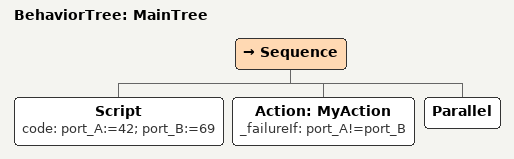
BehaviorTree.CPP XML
<?xml version="1.0" encoding="UTF-8"?>
<root BTCPP_format="4">
  <BehaviorTree ID="MainTree">
    <Sequence>
      <Script code="port_A:=42; port_B:=69"/>
      <Action ID="MyAction" _failureIf="port_A!=port_B"/>
      <Parallel/>
    </Sequence>
  </BehaviorTree>
</root>
